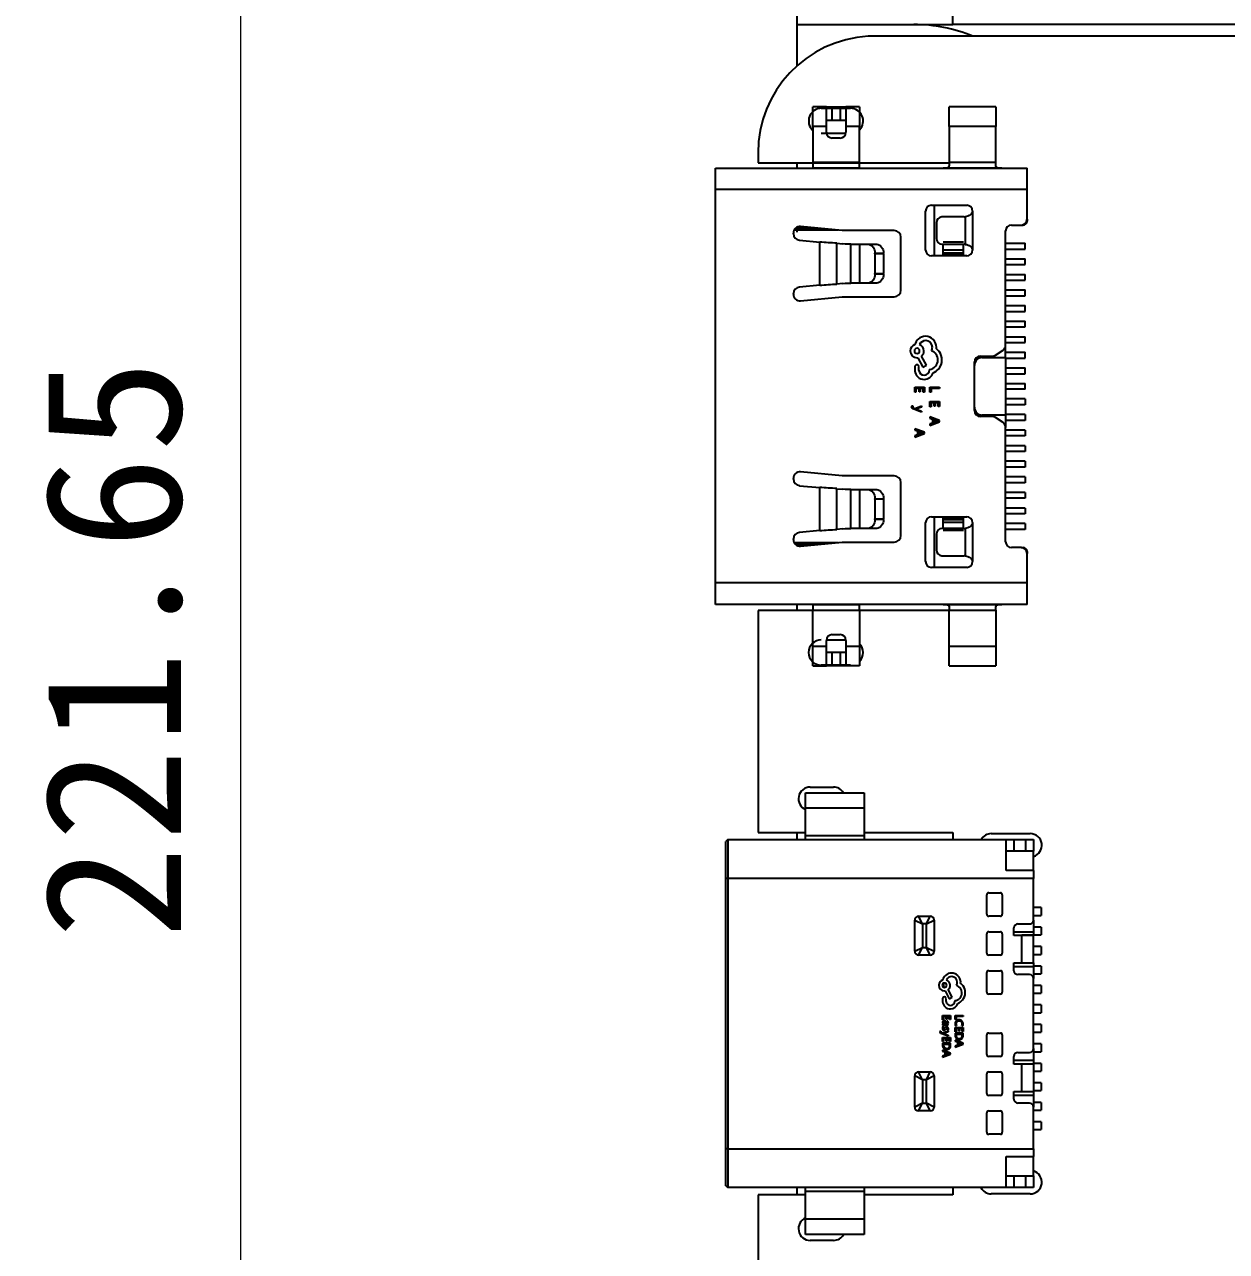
# Model space of a CAD drawing. Header units: millimetres. Extents: x -17 to 297, y -6 to 233.
# Drawn here: x -16.93 to 13.93, y 89.47 to 120.98 of the extents above; entities that cross this region are included whole.
import ezdxf

# ---------------------------------------------------------------- set-up
doc = ezdxf.new("R2010")
doc.units = ezdxf.units.MM
doc.header["$MEASUREMENT"] = 0
doc.layers.add('图层0000', color=7, linetype='Continuous', lineweight=25)
doc.dimstyles.new('线性样式 (GB)', dxfattribs={"dimtxt": 3.5, "dimasz": 3.5, "dimexe": 3.5, "dimexo": 0.5, "dimgap": 1.5, "dimtad": 1, "dimdsep": 46, "dimcen": -2.127267, "dimclrd": 7, "dimclre": 7, "dimclrt": 256, "dimadec": 0, "dimazin": 0, "dimtfac": 0.7, "dimtmove": 0, "dimatfit": 1, "dimfxl": 1, "dimfrac": 2, "dimtolj": 1, "dimtzin": 0, "dimlwd": 18, "dimlwe": 18, "dimarcsym": 0})

# ---------------------------------------------------------------- blocks, each defined once
blk = doc.blocks.new('*D4')
at = {"layer": 'Defpoints', "color": 0}
for p in [(13.104, 215.825), (-11.387, -5.825), (11.534, -5.825)]:
    blk.add_point(p, dxfattribs=at)
at = {"layer": '图层0000', "color": 7, "linetype": 'Continuous', "lineweight": 18}
for p, q in [((12.604, 215.825), (-14.887, 215.825)), ((-11.387, 212.325), (-11.387, -2.325)), ((11.034, -5.825), (-14.887, -5.825))]:
    blk.add_line(p, q, dxfattribs=at)
at = {"layer": '图层0000', "color": 7}
for points in [[(-10.804, 212.325), (-11.97, 212.325), (-11.387, 215.825)], [(-11.97, -2.325), (-10.804, -2.325), (-11.387, -5.825)]]:
    blk.add_solid(points, dxfattribs=at)
at = {"layer": '图层0000', "lineweight": -3, "insert": (-14.637, 105), "char_height": 3.5, "attachment_point": 5, "rotation": 90}
blk.add_mtext('\\A1;\\T1.05000001192093;\\W1;\\FSimSun;221.65', dxfattribs=at)

msp = doc.modelspace()

# ---------------------------------------------------------------- linework, layer by layer
at = {"layer": '图层0000', "color": 7, "linetype": 'Continuous', "lineweight": 25}
for p, q in [((2.902, 214.825), (2.902, 120.975)), ((6.902, 120.975), (6.902, 207.825)), ((2.902, 120.975), (2.902, 119.914)), ((2.902, 120.975), (6.902, 120.975)), ((4.902, 120.675), (4.734, 120.673)), ((88.402, 120.675), (4.902, 120.675)), ((88.202, 120.975), (6.902, 120.975)), ((3.31, 118.36), (3.31, 118.86)), ((3.66, 118.86), (3.31, 118.86)), ((3.527, 118.825), (4.277, 118.825)), ((3.66, 118.36), (3.66, 118.86)), ((3.66, 118.86), (3.81, 118.86)), ((3.66, 118.51), (3.66, 118.86)), ((3.81, 118.86), (4.01, 118.86)), ((3.81, 118.51), (3.81, 118.86)), ((4.01, 118.86), (4.16, 118.86)), ((4.01, 118.86), (4.01, 118.51)), ((4.51, 118.86), (4.16, 118.86)), ((4.16, 118.86), (4.16, 118.36)), ((4.16, 118.86), (4.16, 118.51)), ((4.51, 118.86), (4.51, 118.36)), ((6.81, 118.36), (6.81, 118.86)), ((8.01, 118.86), (6.81, 118.86)), ((8.01, 118.86), (8.01, 118.36)), ((3.81, 118.51), (3.66, 118.51)), ((4.01, 118.51), (3.81, 118.51)), ((4.16, 118.51), (4.01, 118.51)), ((3.31, 118.36), (3.31, 117.435)), ((3.66, 118.36), (3.31, 118.36)), ((4.156, 118.175), (3.527, 118.175)), ((3.66, 118.21), (3.66, 118.36)), ((4.16, 118.36), (4.16, 118.21)), ((4.51, 118.36), (4.16, 118.36)), ((4.51, 117.435), (4.51, 118.36)), ((6.81, 118.36), (6.81, 117.435)), ((8.01, 118.36), (6.81, 118.36)), ((8.01, 117.435), (8.01, 118.36)), ((4.01, 118.06), (3.81, 118.06)), ((1.902, 117.675), (1.902, 117.425)), ((0.81, 116.735), (0.81, 117.285)), ((0.81, 117.285), (8.81, 117.285)), ((1.902, 117.425), (6.81, 117.425)), ((2.902, 117.425), (2.902, 117.285)), ((4.519, 117.285), (3.301, 117.285)), ((3.31, 117.435), (3.31, 117.293)), ((4.51, 117.435), (3.31, 117.435)), ((4.51, 117.293), (4.51, 117.435)), ((8.16, 117.285), (6.66, 117.285)), ((8.01, 117.435), (6.81, 117.435)), ((8.81, 116.735), (8.81, 117.285)), ((0.81, 106.635), (0.81, 116.735)), ((8.81, 116.735), (0.81, 116.735)), ((8.81, 115.975), (8.81, 116.735)), ((6.355, 116.335), (7.26, 116.335)), ((6.433, 115.035), (6.433, 116.335)), ((6.205, 115.185), (6.205, 116.185)), ((7.192, 116.035), (6.624, 116.035)), ((7.222, 116.038), (7.222, 115.331)), ((7.41, 116.185), (7.41, 115.185)), ((8.81, 115.975), (8.81, 115.925)), ((3.961, 115.695), (2.828, 115.695)), ((2.867, 115.745), (3.439, 115.745)), ((2.902, 115.77), (2.902, 115.646)), ((4.065, 115.685), (2.996, 115.787)), ((3.01, 115.745), (3.01, 115.786)), ((5.4, 115.685), (4.065, 115.685)), ((6.483, 115.885), (6.483, 115.485)), ((8.26, 112.74), (8.26, 115.675)), ((8.41, 115.825), (8.66, 115.825)), ((8.66, 115.825), (8.71, 115.825)), ((2.81, 115.604), (2.81, 115.618)), ((2.965, 115.434), (3.488, 115.389)), ((3.488, 114.281), (3.488, 115.389)), ((3.926, 115.357), (4.069, 115.342)), ((3.926, 114.312), (3.926, 115.357)), ((4.14, 115.335), (4.069, 115.342)), ((4.285, 115.335), (4.14, 115.335)), ((4.285, 115.335), (4.514, 115.335)), ((4.285, 114.335), (4.285, 115.335)), ((4.514, 115.335), (4.735, 115.335)), ((4.514, 114.335), (4.514, 115.335)), ((4.735, 115.335), (4.955, 115.335)), ((5.57, 114.155), (5.57, 115.515)), ((6.624, 115.335), (7.192, 115.335)), ((7.176, 115.385), (6.66, 115.385)), ((6.66, 115.035), (6.66, 115.335)), ((7.176, 115.035), (7.176, 115.335)), ((8.26, 115.36), (8.76, 115.36)), ((8.76, 115.21), (8.76, 115.36)), ((4.903, 115.085), (4.903, 115.1)), ((4.903, 115.1), (5.124, 115.1)), ((5.123, 115.085), (4.903, 115.085)), ((4.903, 115.085), (4.903, 114.585)), ((5.123, 115.085), (5.123, 114.585)), ((7.26, 115.035), (6.355, 115.035)), ((7.176, 115.185), (6.66, 115.185)), ((7.176, 115.108), (6.66, 115.108)), ((7.176, 115.058), (6.66, 115.058)), ((8.26, 115.21), (8.76, 115.21)), ((8.26, 114.96), (8.76, 114.96)), ((8.26, 114.81), (8.76, 114.81)), ((8.76, 114.81), (8.76, 114.96)), ((4.903, 114.585), (5.123, 114.585)), ((4.903, 114.569), (4.903, 114.585)), ((5.124, 114.569), (4.903, 114.569)), ((8.26, 114.56), (8.76, 114.56)), ((8.26, 114.41), (8.76, 114.41)), ((8.76, 114.41), (8.76, 114.56)), ((2.81, 114.051), (2.81, 114.065)), ((3.488, 114.281), (2.965, 114.235)), ((4.069, 114.327), (3.926, 114.312)), ((4.069, 114.327), (4.14, 114.335)), ((4.14, 114.335), (4.285, 114.335)), ((4.514, 114.335), (4.285, 114.335)), ((4.735, 114.335), (4.514, 114.335)), ((4.955, 114.335), (4.735, 114.335)), ((8.26, 114.16), (8.76, 114.16)), ((8.76, 114.01), (8.76, 114.16)), ((2.996, 113.882), (4.065, 113.985)), ((4.065, 113.985), (5.4, 113.985)), ((8.26, 114.01), (8.76, 114.01)), ((8.26, 113.76), (8.76, 113.76)), ((8.76, 113.61), (8.76, 113.76)), ((8.26, 113.61), (8.76, 113.61)), ((8.26, 113.36), (8.76, 113.36)), ((8.26, 113.21), (8.76, 113.21)), ((8.76, 113.21), (8.76, 113.36)), ((8.26, 112.96), (8.76, 112.96)), ((8.26, 112.81), (8.76, 112.81)), ((8.76, 112.81), (8.76, 112.96)), ((7.998, 112.485), (8.193, 112.615)), ((8.26, 112.421), (8.26, 112.74)), ((8.26, 112.56), (8.76, 112.56)), ((8.76, 112.41), (8.76, 112.56)), ((5.928, 112.187), (5.928, 112.085)), ((5.987, 112.42), (6.004, 112.42)), ((6.004, 112.42), (6.133, 112.177)), ((6.034, 112.095), (6.034, 112.173)), ((6.225, 112.23), (6.103, 112.463)), ((6.133, 112.177), (6.225, 112.23)), ((7.46, 112.221), (7.46, 112.31)), ((7.46, 111.148), (7.46, 112.221)), ((7.61, 112.46), (7.915, 112.46)), ((7.66, 112.421), (8.26, 112.421)), ((8.26, 112.421), (8.26, 110.948)), ((8.26, 112.41), (8.76, 112.41)), ((8.26, 112.16), (8.76, 112.16)), ((8.76, 112.01), (8.76, 112.16)), ((6.305, 112.119), (6.305, 112.105)), ((8.26, 112.01), (8.76, 112.01)), ((5.929, 111.663), (6.173, 111.663)), ((5.929, 111.531), (5.929, 111.663)), ((5.957, 111.531), (5.929, 111.531)), ((5.957, 111.631), (5.957, 111.531)), ((6.039, 111.631), (5.957, 111.631)), ((6.039, 111.544), (6.039, 111.631)), ((6.067, 111.544), (6.039, 111.544)), ((6.067, 111.631), (6.067, 111.544)), ((6.145, 111.631), (6.067, 111.631)), ((6.145, 111.537), (6.145, 111.631)), ((6.173, 111.537), (6.145, 111.537)), ((6.173, 111.663), (6.173, 111.537)), ((6.316, 111.663), (6.56, 111.663)), ((6.316, 111.534), (6.316, 111.663)), ((6.344, 111.534), (6.316, 111.534)), ((6.344, 111.631), (6.344, 111.534)), ((6.56, 111.631), (6.344, 111.631)), ((6.56, 111.663), (6.56, 111.631)), ((8.26, 111.76), (8.76, 111.76)), ((8.76, 111.61), (8.26, 111.61)), ((8.76, 111.61), (8.76, 111.76)), ((6.316, 111.292), (6.56, 111.292)), ((6.316, 111.161), (6.316, 111.292)), ((6.344, 111.261), (6.344, 111.161)), ((6.426, 111.261), (6.344, 111.261)), ((6.426, 111.174), (6.426, 111.261)), ((6.454, 111.261), (6.454, 111.174)), ((6.532, 111.261), (6.454, 111.261)), ((6.532, 111.167), (6.532, 111.261)), ((6.56, 111.292), (6.56, 111.167)), ((8.76, 111.36), (8.26, 111.36)), ((8.76, 111.36), (8.76, 111.21)), ((5.849, 111.181), (5.876, 111.181)), ((5.898, 111.132), (5.929, 111.119)), ((6.103, 111.02), (5.903, 111.099)), ((5.929, 111.119), (6.103, 111.187)), ((5.972, 111.107), (5.958, 111.104)), ((6.103, 111.153), (5.972, 111.107)), ((5.972, 111.099), (6.103, 111.051)), ((6.103, 111.187), (6.103, 111.153)), ((6.103, 111.051), (6.103, 111.02)), ((6.344, 111.161), (6.316, 111.161)), ((6.56, 110.81), (6.316, 110.903)), ((6.316, 110.903), (6.316, 110.868)), ((6.454, 111.174), (6.426, 111.174)), ((6.56, 111.167), (6.532, 111.167)), ((7.46, 111.06), (7.46, 111.148)), ((7.915, 110.91), (7.61, 110.91)), ((8.26, 110.948), (7.66, 110.948)), ((8.76, 111.21), (8.26, 111.21)), ((8.76, 110.96), (8.26, 110.96)), ((8.26, 110.948), (8.26, 110.629)), ((8.76, 110.96), (8.76, 110.81)), ((6.173, 110.504), (5.929, 110.597)), ((5.929, 110.597), (5.929, 110.562)), ((6.316, 110.868), (6.383, 110.845)), ((6.316, 110.683), (6.56, 110.776)), ((6.383, 110.743), (6.316, 110.718)), ((6.316, 110.718), (6.316, 110.683)), ((6.383, 110.845), (6.383, 110.743)), ((6.41, 110.753), (6.41, 110.835)), ((6.41, 110.835), (6.512, 110.798)), ((6.512, 110.79), (6.41, 110.753)), ((6.56, 110.776), (6.56, 110.81)), ((8.193, 110.754), (7.998, 110.884)), ((8.76, 110.81), (8.26, 110.81)), ((8.26, 107.695), (8.26, 110.629)), ((5.929, 110.562), (5.996, 110.539)), ((5.929, 110.378), (6.173, 110.471)), ((5.996, 110.437), (5.929, 110.412)), ((5.929, 110.412), (5.929, 110.378)), ((5.996, 110.539), (5.996, 110.437)), ((6.023, 110.447), (6.023, 110.529)), ((6.023, 110.529), (6.125, 110.492)), ((6.125, 110.484), (6.023, 110.447)), ((6.173, 110.471), (6.173, 110.504)), ((8.76, 110.56), (8.26, 110.56)), ((8.76, 110.41), (8.26, 110.41)), ((8.76, 110.56), (8.76, 110.41)), ((8.76, 110.16), (8.26, 110.16)), ((8.76, 110.01), (8.26, 110.01)), ((8.76, 110.16), (8.76, 110.01)), ((8.76, 109.76), (8.26, 109.76)), ((8.76, 109.76), (8.76, 109.61)), ((4.065, 109.385), (2.996, 109.487)), ((5.4, 109.385), (4.065, 109.385)), ((8.76, 109.61), (8.26, 109.61)), ((8.76, 109.36), (8.26, 109.36)), ((8.76, 109.36), (8.76, 109.21)), ((2.81, 109.304), (2.81, 109.318)), ((2.965, 109.134), (3.488, 109.089)), ((3.488, 107.981), (3.488, 109.089)), ((3.926, 109.057), (4.069, 109.042)), ((3.926, 108.012), (3.926, 109.057)), ((4.14, 109.035), (4.069, 109.042)), ((4.285, 109.035), (4.14, 109.035)), ((4.285, 109.035), (4.514, 109.035)), ((4.285, 108.035), (4.285, 109.035)), ((4.514, 109.035), (4.735, 109.035)), ((4.514, 108.035), (4.514, 109.035)), ((4.735, 109.035), (4.955, 109.035)), ((5.57, 107.855), (5.57, 109.215)), ((8.76, 109.21), (8.26, 109.21)), ((4.903, 108.785), (4.903, 108.8)), ((4.903, 108.8), (5.124, 108.8)), ((5.123, 108.785), (4.903, 108.785)), ((4.903, 108.785), (4.903, 108.285)), ((5.123, 108.785), (5.123, 108.285)), ((8.76, 108.96), (8.26, 108.96)), ((8.76, 108.81), (8.26, 108.81)), ((8.76, 108.96), (8.76, 108.81)), ((8.76, 108.56), (8.26, 108.56)), ((8.76, 108.41), (8.26, 108.41)), ((8.76, 108.56), (8.76, 108.41)), ((4.903, 108.285), (5.123, 108.285)), ((4.903, 108.269), (4.903, 108.285)), ((5.124, 108.269), (4.903, 108.269)), ((6.205, 107.185), (6.205, 108.185)), ((6.355, 108.335), (7.26, 108.335)), ((6.433, 107.035), (6.433, 108.335)), ((6.66, 108.035), (6.66, 108.335)), ((7.176, 108.308), (6.66, 108.308)), ((7.176, 108.258), (6.66, 108.258)), ((7.176, 108.185), (6.66, 108.185)), ((7.176, 108.035), (7.176, 108.335)), ((7.41, 108.185), (7.41, 107.185)), ((8.76, 108.16), (8.26, 108.16)), ((8.76, 108.16), (8.76, 108.01)), ((2.81, 107.751), (2.81, 107.765)), ((3.488, 107.981), (2.965, 107.935)), ((4.069, 108.027), (3.926, 108.012)), ((4.069, 108.027), (4.14, 108.035)), ((4.14, 108.035), (4.285, 108.035)), ((4.514, 108.035), (4.285, 108.035)), ((4.735, 108.035), (4.514, 108.035)), ((4.955, 108.035), (4.735, 108.035)), ((6.483, 107.885), (6.483, 107.485)), ((7.192, 108.035), (6.624, 108.035)), ((7.176, 107.985), (6.66, 107.985)), ((7.222, 108.038), (7.222, 107.331)), ((8.76, 108.01), (8.26, 108.01)), ((2.827, 107.675), (3.961, 107.675)), ((3.439, 107.625), (2.867, 107.625)), ((2.902, 107.625), (2.902, 107.6)), ((2.996, 107.582), (4.065, 107.685)), ((3.01, 107.583), (3.01, 107.625)), ((4.065, 107.685), (5.4, 107.685)), ((8.66, 107.545), (8.41, 107.545)), ((8.66, 107.545), (8.71, 107.545)), ((8.81, 107.445), (8.81, 107.395)), ((6.624, 107.335), (7.192, 107.335)), ((8.81, 106.635), (8.81, 107.395)), ((7.26, 107.035), (6.355, 107.035)), ((0.81, 106.085), (0.81, 106.635)), ((8.81, 106.635), (0.81, 106.635)), ((8.81, 106.085), (8.81, 106.635)), ((8.81, 106.085), (0.81, 106.085)), ((3.31, 105.925), (1.902, 105.925)), ((1.902, 105.925), (1.902, 100.225)), ((2.902, 106.085), (2.902, 105.925)), ((3.301, 106.085), (4.519, 106.085)), ((3.31, 106.076), (3.31, 105.935)), ((3.31, 105.01), (3.31, 105.935)), ((3.31, 105.935), (4.51, 105.935)), ((4.51, 105.935), (4.51, 106.076)), ((4.51, 105.935), (4.51, 105.01)), ((6.81, 105.925), (4.51, 105.925)), ((6.66, 106.085), (8.16, 106.085)), ((6.81, 105.01), (6.81, 105.935)), ((6.81, 105.935), (8.01, 105.935)), ((8.01, 105.935), (8.01, 105.01)), ((3.81, 105.31), (4.01, 105.31)), ((3.31, 104.51), (3.31, 105.01)), ((3.31, 105.01), (3.66, 105.01)), ((3.66, 105.01), (3.66, 105.16)), ((3.66, 104.51), (3.66, 105.01)), ((3.661, 105.175), (4.159, 105.175)), ((4.16, 105.16), (4.16, 105.01)), ((4.16, 105.01), (4.16, 104.51)), ((4.16, 105.01), (4.51, 105.01)), ((4.51, 105.01), (4.51, 104.51)), ((6.81, 104.51), (6.81, 105.01)), ((6.81, 105.01), (8.01, 105.01)), ((8.01, 105.01), (8.01, 104.51)), ((3.66, 104.86), (3.81, 104.86)), ((3.66, 104.51), (3.66, 104.86)), ((3.81, 104.86), (4.01, 104.86)), ((3.81, 104.51), (3.81, 104.86)), ((4.01, 104.86), (4.16, 104.86)), ((4.01, 104.86), (4.01, 104.51)), ((4.16, 104.86), (4.16, 104.51)), ((3.31, 104.51), (3.66, 104.51)), ((4.277, 104.525), (3.527, 104.525)), ((3.81, 104.51), (3.66, 104.51)), ((4.01, 104.51), (3.81, 104.51)), ((4.16, 104.51), (4.01, 104.51)), ((4.51, 104.51), (4.16, 104.51)), ((6.81, 104.51), (8.01, 104.51)), ((3.125, 100.849), (3.125, 101.249)), ((3.125, 101.249), (4.625, 101.249)), ((3.24, 101.394), (3.84, 101.394)), ((4.625, 101.249), (4.625, 100.849)), ((3.125, 100.149), (3.125, 100.849)), ((4.625, 100.849), (3.125, 100.849)), ((4.625, 100.849), (4.625, 100.149)), ((1.902, 100.225), (3.125, 100.225)), ((2.902, 100.225), (2.902, 100.049)), ((4.625, 100.225), (6.902, 100.225)), ((6.902, 100.225), (6.902, 100.049)), ((7.89, 100.199), (8.89, 100.199)), ((1.125, 100.049), (1.075, 99.999)), ((1.125, 100.049), (1.075, 99.999)), ((1.075, 99.049), (1.075, 99.999)), ((1.125, 100.049), (8.275, 100.049)), ((1.125, 100.049), (1.125, 99.049)), ((3.125, 100.049), (3.125, 100.149)), ((3.125, 100.149), (4.625, 100.149)), ((4.625, 100.149), (4.625, 100.049)), ((8.275, 100.049), (8.475, 100.049)), ((8.275, 99.249), (8.275, 100.049)), ((8.275, 99.749), (8.275, 100.049)), ((8.475, 100.049), (8.775, 100.049)), ((8.475, 100.049), (8.475, 99.749)), ((8.775, 100.049), (8.975, 100.049)), ((8.775, 99.749), (8.775, 100.049)), ((8.975, 100.049), (8.975, 99.749)), ((8.975, 99.749), (8.275, 99.749)), ((8.475, 99.749), (8.275, 99.749)), ((8.775, 99.749), (8.475, 99.749)), ((8.975, 99.749), (8.775, 99.749)), ((8.975, 99.249), (8.975, 99.749)), ((8.975, 99.249), (8.275, 99.249)), ((8.975, 99.249), (8.975, 99.049)), ((1.075, 92.109), (1.075, 99.049)), ((1.125, 99.049), (1.075, 99.049)), ((1.125, 99.049), (1.125, 92.109)), ((8.975, 99.049), (1.125, 99.049)), ((8.975, 97.979), (8.975, 99.049)), ((7.775, 98.129), (7.775, 98.629)), ((7.825, 98.679), (8.125, 98.679)), ((8.175, 98.629), (8.175, 98.129)), ((9.175, 98.299), (8.975, 98.299)), ((9.175, 98.299), (9.175, 98.099)), ((6.025, 98.079), (6.325, 98.079)), ((6.125, 97.879), (6.025, 98.079)), ((6.225, 97.879), (6.325, 98.079)), ((8.125, 98.079), (7.825, 98.079)), ((8.975, 98.099), (9.175, 98.099)), ((5.925, 97.179), (5.925, 97.979)), ((5.925, 97.979), (6.125, 97.879)), ((6.125, 97.879), (6.125, 97.279)), ((6.225, 97.879), (6.125, 97.879)), ((6.225, 97.879), (6.425, 97.979)), ((6.225, 97.279), (6.225, 97.879)), ((6.425, 97.979), (6.425, 97.179)), ((7.825, 97.679), (8.125, 97.679)), ((8.475, 97.579), (8.475, 97.779)), ((8.475, 97.679), (8.975, 97.679)), ((8.575, 97.879), (8.875, 97.879)), ((8.975, 97.979), (8.975, 97.679)), ((9.175, 97.799), (8.975, 97.799)), ((8.975, 97.679), (8.975, 97.579)), ((9.175, 97.799), (9.175, 97.599)), ((7.775, 97.129), (7.775, 97.629)), ((8.175, 97.629), (8.175, 97.129)), ((8.675, 97.579), (8.475, 97.579)), ((8.675, 97.599), (9.175, 97.599)), ((8.975, 97.579), (8.675, 97.579)), ((8.675, 96.879), (8.675, 97.579)), ((8.975, 96.879), (8.975, 97.579)), ((5.925, 97.179), (6.125, 97.279)), ((6.025, 97.079), (6.125, 97.279)), ((6.325, 97.079), (6.025, 97.079)), ((6.125, 97.279), (6.225, 97.279)), ((6.325, 97.079), (6.225, 97.279)), ((6.225, 97.279), (6.425, 97.179)), ((8.125, 97.079), (7.825, 97.079)), ((9.175, 97.299), (8.975, 97.299)), ((8.975, 97.099), (9.175, 97.099)), ((9.175, 97.299), (9.175, 97.099)), ((8.475, 96.679), (8.475, 96.879)), ((8.475, 96.879), (8.675, 96.879)), ((8.975, 96.779), (8.475, 96.779)), ((8.675, 96.879), (8.975, 96.879)), ((8.975, 96.879), (8.975, 96.779)), ((9.175, 96.799), (8.975, 96.799)), ((8.975, 96.779), (8.975, 96.479)), ((9.175, 96.799), (9.175, 96.599)), ((7.775, 96.129), (7.775, 96.629)), ((7.825, 96.679), (8.125, 96.679)), ((8.175, 96.629), (8.175, 96.129)), ((8.875, 96.579), (8.575, 96.579)), ((8.975, 96.599), (9.175, 96.599)), ((8.975, 94.679), (8.975, 96.479)), ((6.675, 96.253), (6.675, 96.362)), ((6.691, 96.161), (6.706, 96.161)), ((6.706, 96.161), (6.813, 95.959)), ((6.889, 96.004), (6.788, 96.198)), ((9.175, 96.299), (8.975, 96.299)), ((8.975, 96.099), (9.175, 96.099)), ((9.175, 96.299), (9.175, 96.099)), ((6.642, 95.968), (6.642, 95.882)), ((6.73, 95.891), (6.73, 95.956)), ((6.813, 95.959), (6.889, 96.004)), ((6.956, 95.911), (6.956, 95.9)), ((8.125, 96.079), (7.825, 96.079)), ((9.175, 95.799), (8.975, 95.799)), ((9.175, 95.799), (9.175, 95.599)), ((6.643, 95.531), (6.846, 95.531)), ((6.643, 95.421), (6.643, 95.531)), ((6.666, 95.504), (6.666, 95.421)), ((6.734, 95.504), (6.666, 95.504)), ((6.734, 95.432), (6.734, 95.504)), ((6.758, 95.504), (6.758, 95.432)), ((6.823, 95.504), (6.758, 95.504)), ((6.823, 95.426), (6.823, 95.504)), ((6.846, 95.531), (6.846, 95.426)), ((6.965, 95.531), (7.169, 95.531)), ((6.965, 95.423), (6.965, 95.531)), ((6.989, 95.504), (6.989, 95.423)), ((7.169, 95.504), (6.989, 95.504)), ((7.169, 95.531), (7.169, 95.504)), ((8.975, 95.599), (9.175, 95.599)), ((6.666, 95.421), (6.643, 95.421)), ((6.665, 95.306), (6.643, 95.306)), ((6.643, 95.306), (6.643, 95.28)), ((6.643, 95.28), (6.736, 95.28)), ((6.648, 95.246), (6.674, 95.246)), ((6.716, 95.306), (6.702, 95.306)), ((6.711, 95.34), (6.716, 95.306)), ((6.735, 95.306), (6.729, 95.349)), ((6.758, 95.432), (6.734, 95.432)), ((6.778, 95.383), (6.753, 95.383)), ((6.785, 95.155), (6.76, 95.155)), ((6.846, 95.426), (6.823, 95.426)), ((6.989, 95.423), (6.965, 95.423)), ((6.965, 95.222), (7.169, 95.222)), ((6.965, 95.113), (6.965, 95.222)), ((6.999, 95.263), (6.974, 95.263)), ((6.989, 95.196), (6.989, 95.113)), ((7.057, 95.196), (6.989, 95.196)), ((7.057, 95.123), (7.057, 95.196)), ((7.08, 95.196), (7.08, 95.123)), ((7.145, 95.196), (7.08, 95.196)), ((7.164, 95.263), (7.136, 95.263)), ((7.145, 95.117), (7.145, 95.196)), ((7.169, 95.222), (7.169, 95.117)), ((9.175, 95.299), (8.975, 95.299)), ((9.175, 95.299), (9.175, 95.099)), ((6.576, 95.129), (6.599, 95.129)), ((6.617, 95.089), (6.643, 95.077)), ((6.788, 94.995), (6.621, 95.061)), ((6.643, 95.077), (6.788, 95.134)), ((6.643, 94.967), (6.846, 94.967)), ((6.643, 94.858), (6.643, 94.967)), ((6.666, 94.858), (6.643, 94.858)), ((6.666, 94.941), (6.666, 94.858)), ((6.734, 94.941), (6.666, 94.941)), ((6.679, 95.068), (6.667, 95.065)), ((6.788, 95.106), (6.679, 95.068)), ((6.679, 95.061), (6.788, 95.021)), ((6.734, 94.868), (6.734, 94.941)), ((6.758, 94.868), (6.734, 94.868)), ((6.758, 94.941), (6.758, 94.868)), ((6.823, 94.941), (6.758, 94.941)), ((6.788, 95.134), (6.788, 95.106)), ((6.788, 95.021), (6.788, 94.995)), ((6.823, 94.863), (6.823, 94.941)), ((6.846, 94.863), (6.823, 94.863)), ((6.846, 94.967), (6.846, 94.863)), ((6.989, 95.113), (6.965, 95.113)), ((6.965, 95.074), (6.965, 95.018)), ((7.169, 95.074), (6.965, 95.074)), ((7.169, 94.82), (6.965, 94.897)), ((6.965, 94.897), (6.965, 94.868)), ((6.965, 94.868), (7.021, 94.849)), ((6.989, 95.048), (7.145, 95.048)), ((6.989, 95.019), (6.989, 95.048)), ((7.021, 94.849), (7.021, 94.764)), ((7.044, 94.772), (7.044, 94.841)), ((7.044, 94.841), (7.128, 94.81)), ((7.08, 95.123), (7.057, 95.123)), ((7.169, 95.117), (7.145, 95.117)), ((7.145, 95.048), (7.145, 95.017)), ((7.169, 95.016), (7.169, 95.074)), ((7.775, 94.529), (7.775, 95.029)), ((7.825, 95.079), (8.125, 95.079)), ((8.175, 95.029), (8.175, 94.529)), ((8.975, 95.099), (9.175, 95.099)), ((6.643, 94.82), (6.643, 94.764)), ((6.846, 94.82), (6.643, 94.82)), ((6.846, 94.565), (6.643, 94.643)), ((6.643, 94.643), (6.643, 94.614)), ((6.643, 94.614), (6.698, 94.594)), ((6.643, 94.46), (6.846, 94.537)), ((6.666, 94.793), (6.823, 94.793)), ((6.666, 94.764), (6.666, 94.793)), ((6.698, 94.594), (6.698, 94.51)), ((6.721, 94.518), (6.721, 94.586)), ((6.721, 94.586), (6.806, 94.555)), ((6.806, 94.548), (6.721, 94.518)), ((6.823, 94.793), (6.823, 94.763)), ((6.846, 94.762), (6.846, 94.82)), ((6.846, 94.537), (6.846, 94.565)), ((6.965, 94.714), (7.169, 94.792)), ((7.021, 94.764), (6.965, 94.743)), ((6.965, 94.743), (6.965, 94.714)), ((7.128, 94.803), (7.044, 94.772)), ((7.169, 94.792), (7.169, 94.82)), ((8.575, 94.579), (8.875, 94.579)), ((9.175, 94.799), (8.975, 94.799)), ((8.975, 94.679), (8.975, 94.379)), ((8.975, 94.599), (9.175, 94.599)), ((9.175, 94.799), (9.175, 94.599)), ((6.698, 94.51), (6.643, 94.489)), ((6.643, 94.489), (6.643, 94.46)), ((8.125, 94.479), (7.825, 94.479)), ((8.475, 94.279), (8.475, 94.479)), ((8.475, 94.379), (8.975, 94.379)), ((8.675, 94.279), (8.475, 94.279)), ((8.975, 94.279), (8.675, 94.279)), ((8.675, 93.579), (8.675, 94.279)), ((8.975, 94.379), (8.975, 94.279)), ((9.175, 94.299), (8.975, 94.299)), ((8.975, 94.279), (8.975, 93.579)), ((9.175, 94.299), (9.175, 94.099)), ((5.925, 93.179), (5.925, 93.979)), ((6.125, 93.879), (5.925, 93.979)), ((6.025, 94.079), (6.325, 94.079)), ((6.125, 93.879), (6.025, 94.079)), ((6.225, 93.879), (6.325, 94.079)), ((6.425, 93.979), (6.225, 93.879)), ((6.425, 93.979), (6.425, 93.179)), ((7.775, 93.529), (7.775, 94.029)), ((7.825, 94.079), (8.125, 94.079)), ((8.175, 94.029), (8.175, 93.529)), ((8.975, 94.099), (9.175, 94.099)), ((6.125, 93.879), (6.125, 93.279)), ((6.225, 93.879), (6.125, 93.879)), ((6.225, 93.279), (6.225, 93.879)), ((8.475, 93.379), (8.475, 93.579)), ((8.475, 93.579), (8.675, 93.579)), ((8.675, 93.579), (8.975, 93.579)), ((9.175, 93.799), (8.975, 93.799)), ((8.975, 93.599), (9.175, 93.599)), ((8.975, 93.579), (8.975, 93.479)), ((9.175, 93.799), (9.175, 93.599)), ((6.125, 93.279), (5.925, 93.179)), ((6.025, 93.079), (6.125, 93.279)), ((6.125, 93.279), (6.225, 93.279)), ((6.325, 93.079), (6.225, 93.279)), ((6.425, 93.179), (6.225, 93.279)), ((8.125, 93.479), (7.825, 93.479)), ((8.975, 93.479), (8.475, 93.479)), ((8.875, 93.279), (8.575, 93.279)), ((8.975, 93.479), (8.975, 93.179)), ((9.175, 93.299), (8.975, 93.299)), ((9.175, 93.299), (9.175, 93.099)), ((6.325, 93.079), (6.025, 93.079)), ((7.775, 92.529), (7.775, 93.029)), ((7.825, 93.079), (8.125, 93.079)), ((8.175, 93.029), (8.175, 92.529)), ((8.975, 92.109), (8.975, 93.179)), ((8.975, 93.099), (9.175, 93.099)), ((9.175, 92.799), (8.975, 92.799)), ((9.175, 92.799), (9.175, 92.599)), ((8.125, 92.479), (7.825, 92.479)), ((8.975, 92.599), (9.175, 92.599)), ((1.075, 91.159), (1.075, 92.109)), ((1.125, 92.109), (1.075, 92.109)), ((1.125, 92.109), (1.125, 91.109)), ((1.125, 92.109), (8.975, 92.109)), ((8.975, 92.109), (8.975, 91.909)), ((8.275, 91.109), (8.275, 91.909)), ((8.275, 91.909), (8.975, 91.909)), ((8.975, 91.409), (8.975, 91.909)), ((8.275, 91.409), (8.975, 91.409)), ((8.275, 91.409), (8.475, 91.409)), ((8.275, 91.109), (8.275, 91.409)), ((8.475, 91.409), (8.775, 91.409)), ((8.475, 91.409), (8.475, 91.109)), ((8.775, 91.409), (8.975, 91.409)), ((8.775, 91.109), (8.775, 91.409)), ((8.975, 91.409), (8.975, 91.109)), ((1.075, 91.159), (1.125, 91.109)), ((1.075, 91.159), (1.125, 91.109)), ((8.275, 91.109), (1.125, 91.109)), ((2.902, 91.109), (2.902, 90.925)), ((3.125, 91.009), (3.125, 91.109)), ((4.625, 91.109), (4.625, 91.009)), ((6.902, 91.109), (6.902, 90.925)), ((8.475, 91.109), (8.275, 91.109)), ((8.775, 91.109), (8.475, 91.109)), ((8.975, 91.109), (8.775, 91.109)), ((3.125, 90.925), (1.902, 90.925)), ((1.902, 90.925), (1.902, 88.675)), ((3.125, 90.309), (3.125, 91.009)), ((4.625, 91.009), (3.125, 91.009)), ((4.625, 91.009), (4.625, 90.309)), ((6.902, 90.925), (4.625, 90.925)), ((8.89, 90.949), (7.89, 90.949)), ((3.125, 89.909), (3.125, 90.309)), ((3.125, 90.309), (4.625, 90.309)), ((4.625, 90.309), (4.625, 89.909)), ((4.625, 89.909), (3.125, 89.909)), ((3.84, 89.754), (3.24, 89.754))]:
    msp.add_line(p, q, dxfattribs=at)
for centre, radius, start, end in [((4.9, 117.679), 2.998, 93.1815, 180.0805), ((5.902, 116.975), 4, 67.6684, 90), ((3.527, 118.5), 0.325, 90, 228.0466), ((4.277, 118.5), 0.325, 315.7326, 90), ((3.81, 118.21), 0.15, 180, 270), ((4.01, 118.21), 0.15, 270, 0), ((3.302, 117.292), 0.00764, 262.4374, 7.5626), ((4.518, 117.292), 0.00764, 172.4374, 277.5626), ((6.355, 116.185), 0.15, 90, 180), ((7.26, 116.185), 0.15, 0, 90), ((6.629, 115.889), 0.146, 91.9326, 181.629), ((7.192, 116.167), 0.132, 269.9921, 282.8262), ((8.66, 115.975), 0.15, 270, 0), ((2.98, 115.618), 0.17, 84.5246, 180), ((5.4, 115.515), 0.17, 0, 90), ((8.41, 115.675), 0.15, 90, 180), ((8.71, 115.925), 0.1, 270, 0), ((2.98, 115.604), 0.17, 180, 265), ((0.856, 75.827), 39.649, 85.5599, 86.1941), ((6.629, 115.48), 0.146, 178.371, 268.0674), ((7.192, 115.202), 0.132, 77.1738, 90.0079), ((4.821, 115.1), 0.302, 357.0373, 0.0004), ((6.355, 115.185), 0.15, 180, 270), ((7.26, 115.185), 0.15, 270, 0), ((4.821, 114.569), 0.302, 359.9996, 2.9627), ((2.98, 114.065), 0.17, 95, 180), ((2.98, 114.051), 0.17, 180, 275.4754), ((0.842, 154.031), 39.838, 273.8074, 274.4386), ((5.4, 114.155), 0.17, 270, 0), ((6.204, 112.689), 0.281, 132.2922, 165.7803), ((6.204, 112.686), 0.283, 90.1196, 132.0258), ((6.209, 112.684), 0.176, 90.3887, 155.834), ((6.204, 112.69), 0.28, 45.1012, 90.088), ((6.207, 112.686), 0.174, 0.1186, 89.8814), ((6.204, 112.688), 0.281, 0.0521, 45.2584), ((5.986, 112.594), 0.173, 108.4203, 180.3903), ((5.987, 112.593), 0.174, 180.1186, 269.8814), ((5.985, 112.595), 0.0677, 0.0033, 179.9967), ((5.985, 112.595), 0.0677, 180.0105, 359.9895), ((5.987, 112.592), 0.175, 0.3801, 69.7674), ((5.992, 112.592), 0.171, 310.8719, 0.3553), ((6.198, 112.689), 0.182, 329.014, 359.3809), ((6.277, 112.363), 0.244, 359.7659, 71.4711), ((6.18, 112.695), 0.305, 351.2633, 358.7972), ((6.272, 112.363), 0.354, 36.2235, 53.7765), ((6.27, 112.363), 0.356, 0.0861, 35.9222), ((7.915, 112.61), 0.15, 270, 303.6901), ((8.11, 112.74), 0.15, 303.6901, 0), ((5.982, 112.183), 0.0545, 90.585, 175.5967), ((5.982, 112.183), 0.054, 0.2196, 89.7804), ((6.276, 112.363), 0.245, 276.676, 359.8034), ((6.265, 112.367), 0.361, 318.5741, 359.5769), ((7.61, 112.31), 0.15, 90, 180), ((7.66, 112.221), 0.2, 90, 180), ((6.169, 112.106), 0.242, 184.9997, 227.6256), ((6.171, 112.105), 0.243, 227.3645, 270.0763), ((6.168, 112.105), 0.135, 184.1956, 270.3856), ((6.169, 112.106), 0.135, 270.0384, 359.9616), ((6.164, 112.108), 0.245, 271.566, 342.5925), ((6.274, 112.364), 0.352, 290.7165, 317.9921), ((5.916, 111.162), 0.0696, 164.5841, 180.9874), ((5.92, 111.163), 0.0468, 157.7233, 179.4984), ((5.907, 111.165), 0.034, 182.2846, 253.9694), ((5.927, 110.958), 0.148, 72.3058, 77.9576), ((7.66, 111.148), 0.2, 180, 270), ((7.61, 111.06), 0.15, 180, 270), ((7.915, 110.76), 0.15, 56.3099, 90), ((6.542, 110.888), 0.0945, 251.525, 262.1806), ((6.546, 110.678), 0.117, 98.2505, 106.8514), ((8.11, 110.629), 0.15, 0, 56.3099), ((6.155, 110.582), 0.0945, 251.525, 262.1806), ((6.158, 110.372), 0.117, 98.2505, 106.8514), ((2.98, 109.318), 0.17, 84.5246, 180), ((5.4, 109.215), 0.17, 0, 90), ((2.98, 109.304), 0.17, 180, 265), ((0.842, 69.332), 39.845, 85.5615, 86.1926), ((4.822, 108.8), 0.301, 357.032, 0.0037), ((4.822, 108.269), 0.301, 359.9963, 2.968), ((6.355, 108.185), 0.15, 90, 180), ((7.26, 108.185), 0.15, 0, 90), ((2.98, 107.765), 0.17, 95, 180), ((2.98, 107.751), 0.17, 180, 275.4754), ((0.842, 147.733), 39.84, 273.8074, 274.4386), ((5.4, 107.855), 0.17, 270, 0), ((6.629, 107.889), 0.146, 91.9326, 181.629), ((7.192, 108.167), 0.132, 269.9921, 282.8262), ((6.629, 107.48), 0.146, 178.371, 268.0674), ((8.41, 107.695), 0.15, 180, 270), ((8.66, 107.395), 0.15, 0, 90), ((8.71, 107.445), 0.1, 0, 90), ((6.355, 107.185), 0.15, 180, 270), ((7.192, 107.202), 0.132, 77.1738, 90.0079), ((7.26, 107.185), 0.15, 270, 0), ((3.302, 106.077), 0.00764, 352.4374, 97.5626), ((4.518, 106.077), 0.00764, 82.4374, 187.5626), ((3.81, 105.16), 0.15, 90, 180), ((4.01, 105.16), 0.15, 0, 90), ((3.527, 104.85), 0.325, 90, 270), ((4.277, 104.85), 0.325, 315.7326, 44.2674), ((3.24, 101.094), 0.3, 90, 247.4876), ((3.84, 101.094), 0.3, 31.0788, 90), ((7.89, 99.899), 0.3, 90, 150.0298), ((8.89, 99.899), 0.3, 286.4862, 90), ((7.825, 98.629), 0.05, 90, 180), ((8.125, 98.629), 0.05, 0, 90), ((6.025, 97.979), 0.1, 90, 180), ((6.325, 97.979), 0.1, 0, 90), ((7.825, 98.129), 0.05, 180, 270), ((8.125, 98.129), 0.05, 270, 0), ((7.825, 97.629), 0.05, 90, 180), ((8.125, 97.629), 0.05, 0, 90), ((8.575, 97.779), 0.1, 90, 180), ((8.875, 97.979), 0.1, 270, 0), ((6.025, 97.179), 0.1, 180, 270), ((6.325, 97.179), 0.1, 270, 0), ((7.825, 97.129), 0.05, 180, 270), ((8.125, 97.129), 0.05, 270, 0), ((6.69, 96.307), 0.144, 108.4203, 180.3903), ((6.872, 96.386), 0.234, 132.2922, 165.7803), ((6.872, 96.384), 0.236, 90.1196, 132.0258), ((6.876, 96.382), 0.147, 90.3887, 155.834), ((6.691, 96.305), 0.146, 0.3801, 69.7674), ((6.872, 96.387), 0.233, 45.1012, 90.088), ((6.875, 96.384), 0.145, 0.1186, 89.8814), ((6.872, 96.385), 0.234, 0.0521, 45.2584), ((7.825, 96.629), 0.05, 90, 180), ((8.125, 96.629), 0.05, 0, 90), ((8.575, 96.679), 0.1, 180, 270), ((8.875, 96.479), 0.1, 0, 90), ((6.691, 96.306), 0.145, 180.1186, 269.8814), ((6.69, 96.307), 0.0564, 0.0033, 179.9967), ((6.69, 96.307), 0.0564, 180.0105, 359.9895), ((6.695, 96.305), 0.142, 310.8719, 0.3553), ((6.932, 96.114), 0.205, 276.676, 359.8034), ((6.867, 96.386), 0.152, 329.014, 359.3809), ((6.933, 96.115), 0.203, 359.7659, 71.4711), ((6.852, 96.391), 0.254, 351.2633, 358.7972), ((6.929, 96.114), 0.295, 36.2235, 53.7765), ((6.923, 96.117), 0.301, 318.5741, 359.5769), ((6.927, 96.115), 0.297, 0.0861, 35.9222), ((7.825, 96.129), 0.05, 180, 270), ((8.125, 96.129), 0.05, 270, 0), ((6.687, 95.964), 0.0454, 90.585, 175.5967), ((6.843, 95.9), 0.202, 184.9997, 227.6256), ((6.687, 95.965), 0.045, 0.2196, 89.7804), ((6.842, 95.899), 0.112, 184.1956, 270.3856), ((6.843, 95.9), 0.113, 270.0384, 359.9616), ((6.839, 95.902), 0.204, 271.566, 342.5925), ((6.93, 96.115), 0.293, 290.7165, 317.9921), ((6.844, 95.9), 0.202, 227.3645, 270.0763), ((6.687, 95.353), 0.0482, 139.5806, 182.8061), ((6.688, 95.35), 0.0489, 178.4443, 241.9353), ((6.726, 95.208), 0.0872, 154.4241, 181.1594), ((6.711, 95.203), 0.072, 177.511, 212.9992), ((6.68, 95.357), 0.04, 87.3854, 136.616), ((6.681, 95.184), 0.0365, 213.4487, 271.4651), ((6.688, 95.346), 0.0283, 140.0928, 182.67), ((6.696, 95.343), 0.0361, 178.5513, 227.8459), ((6.731, 95.203), 0.0705, 143.2226, 179.737), ((6.683, 95.349), 0.0216, 88.2614, 138.8128), ((6.7, 95.348), 0.0419, 227.6537, 271.8966), ((6.68, 95.191), 0.0173, 269.1082, 321.5842), ((6.683, 95.183), 0.0352, 268.3495, 310.738), ((6.685, 95.346), 0.0247, 46.4731, 93.1973), ((6.608, 95.238), 0.103, 325.7399, 342.2974), ((6.666, 95.337), 0.0452, 3.0996, 36.789), ((6.644, 95.214), 0.0847, 317.2741, 343.1191), ((6.779, 95.184), 0.0763, 134.5188, 162.4147), ((6.815, 95.159), 0.0948, 144.8364, 161.649), ((6.748, 95.209), 0.037, 88.4487, 126.4659), ((6.743, 95.328), 0.0484, 261.7786, 5.454), ((6.75, 95.202), 0.0171, 87.0379, 137.7002), ((6.749, 95.209), 0.0366, 33.6637, 90.7717), ((6.751, 95.203), 0.0166, 32.2404, 90.3323), ((6.696, 95.335), 0.0742, 0.2453, 40.2624), ((6.704, 95.191), 0.0671, 327.4948, 0.7423), ((6.736, 95.193), 0.0342, 357.3674, 32.7909), ((6.699, 95.335), 0.0923, 358.825, 31.423), ((6.723, 95.191), 0.0683, 358.1673, 33.8408), ((6.702, 95.188), 0.0895, 338.1069, 0.6747), ((7.054, 95.323), 0.0919, 134.1952, 182.4668), ((7.082, 95.315), 0.12, 178.0321, 205.7452), ((7.054, 95.318), 0.0686, 133.4168, 182.0009), ((7.085, 95.313), 0.0994, 178.7044, 210.3802), ((7.059, 95.312), 0.103, 87.4019, 131.6899), ((7.061, 95.305), 0.0824, 87.123, 130.8523), ((7.068, 95.307), 0.108, 46.7398, 92.479), ((7.069, 95.301), 0.0862, 48.6686, 92.8034), ((7.075, 95.313), 0.0733, 358.0668, 46.2386), ((7.052, 95.31), 0.0969, 331.1047, 0.6474), ((7.071, 95.314), 0.101, 358.3118, 45.3735), ((7.05, 95.307), 0.122, 338.6256, 1.7889), ((6.632, 95.114), 0.058, 164.5841, 180.9874), ((6.635, 95.114), 0.039, 157.7233, 179.4984), ((6.624, 95.116), 0.0283, 182.2846, 253.9694), ((6.641, 94.944), 0.123, 72.3058, 77.9576), ((7.077, 95.014), 0.112, 177.7933, 221.8819), ((7.072, 95.014), 0.0833, 176.7072, 221.9563), ((7.066, 95.008), 0.0993, 223.647, 272.2902), ((7.064, 95.015), 0.079, 226.3234, 273.3389), ((7.074, 95.008), 0.072, 265.9875, 316.5537), ((7.073, 95.001), 0.0919, 267.7787, 318.2793), ((7.058, 95.013), 0.0873, 321.2414, 2.6516), ((7.056, 95.013), 0.113, 319.4909, 1.9048), ((7.825, 95.029), 0.05, 90, 180), ((8.125, 95.029), 0.05, 0, 90), ((6.754, 94.759), 0.112, 177.7933, 221.8819), ((6.749, 94.759), 0.0833, 176.7072, 221.9563), ((6.743, 94.753), 0.0993, 223.647, 272.2902), ((6.742, 94.761), 0.079, 226.3234, 273.3389), ((6.751, 94.753), 0.072, 265.9875, 316.5537), ((6.751, 94.746), 0.0919, 267.7787, 318.2793), ((6.735, 94.759), 0.0873, 321.2414, 2.6516), ((6.831, 94.63), 0.0788, 251.525, 262.1806), ((6.834, 94.455), 0.0973, 98.2505, 106.8514), ((6.734, 94.758), 0.113, 319.4909, 1.9048), ((7.153, 94.885), 0.0788, 251.525, 262.1806), ((7.157, 94.71), 0.0973, 98.2505, 106.8514), ((7.825, 94.529), 0.05, 180, 270), ((8.125, 94.529), 0.05, 270, 0), ((8.575, 94.479), 0.1, 90, 180), ((8.875, 94.679), 0.1, 270, 0), ((6.025, 93.979), 0.1, 90, 180), ((6.325, 93.979), 0.1, 0, 90), ((7.825, 94.029), 0.05, 90, 180), ((8.125, 94.029), 0.05, 0, 90), ((7.825, 93.529), 0.05, 180, 270), ((8.125, 93.529), 0.05, 270, 0), ((8.575, 93.379), 0.1, 180, 270), ((8.875, 93.179), 0.1, 0, 90), ((6.025, 93.179), 0.1, 180, 270), ((6.325, 93.179), 0.1, 270, 0), ((7.825, 93.029), 0.05, 90, 180), ((8.125, 93.029), 0.05, 0, 90), ((7.825, 92.529), 0.05, 180, 270), ((8.125, 92.529), 0.05, 270, 0), ((8.89, 91.249), 0.3, 270, 73.5138), ((7.89, 91.249), 0.3, 207.8473, 270), ((3.24, 90.054), 0.3, 112.5124, 270), ((3.84, 90.054), 0.3, 270, 331.0672)]:
    msp.add_arc(centre, radius, start, end, dxfattribs=at)
for points, knots in [([(6.81, 117.435), (6.81, 117.4), (6.81, 117.376), (6.809, 117.361), (6.809, 117.362), (6.807, 117.345), (6.805, 117.334), (6.799, 117.316), (6.796, 117.311), (6.778, 117.292), (6.759, 117.288), (6.713, 117.284), (6.687, 117.285), (6.66, 117.285)], [0, 0, 0, 0, 0.21875, 0.21875, 0.25, 0.25, 0.375, 0.375, 0.5, 0.5, 0.75, 0.75, 1, 1, 1, 1]), ([(8.16, 117.285), (8.12, 117.285), (8.08, 117.283), (8.044, 117.294), (8.035, 117.3), (8.021, 117.314), (8.015, 117.327), (8.012, 117.352), (8.012, 117.357), (8.01, 117.37), (8.01, 117.395), (8.01, 117.435)], [0, 0, 0, 0, 0.375, 0.375, 0.5, 0.5, 0.71875, 0.71875, 0.75, 0.75, 1, 1, 1, 1]), ([(7.41, 116.185), (7.41, 116.148), (7.368, 116.081), (7.269, 116.044), (7.222, 116.038)], [0, 0, 0, 0, 0.533785, 1, 1, 1, 1]), ([(4.955, 115.335), (5.002, 115.33), (5.043, 115.305), (5.108, 115.215), (5.124, 115.162), (5.124, 115.1)], [0, 0, 0, 0, 0.5, 0.5, 1, 1, 1, 1]), ([(7.222, 115.331), (7.274, 115.324), (7.321, 115.306), (7.392, 115.252), (7.41, 115.22), (7.41, 115.185)], [0, 0, 0, 0, 0.5, 0.5, 1, 1, 1, 1]), ([(5.124, 114.569), (5.124, 114.508), (5.107, 114.454), (5.043, 114.364), (5.003, 114.339), (4.955, 114.335)], [0, 0, 0, 0, 0.5, 0.5, 1, 1, 1, 1]), ([(4.955, 109.035), (5.002, 109.03), (5.043, 109.005), (5.108, 108.915), (5.124, 108.862), (5.124, 108.8)], [0, 0, 0, 0, 0.5, 0.5, 1, 1, 1, 1]), ([(5.124, 108.269), (5.124, 108.208), (5.107, 108.154), (5.043, 108.064), (5.003, 108.039), (4.955, 108.035)], [0, 0, 0, 0, 0.5, 0.5, 1, 1, 1, 1]), ([(7.41, 108.185), (7.41, 108.148), (7.368, 108.081), (7.269, 108.044), (7.222, 108.038)], [0, 0, 0, 0, 0.533785, 1, 1, 1, 1]), ([(7.222, 107.331), (7.269, 107.325), (7.368, 107.288), (7.41, 107.221), (7.41, 107.185)], [0, 0, 0, 0, 0.466603, 1, 1, 1, 1]), ([(6.66, 106.085), (6.687, 106.085), (6.712, 106.085), (6.748, 106.082), (6.758, 106.08), (6.776, 106.075), (6.785, 106.07), (6.799, 106.055), (6.805, 106.042), (6.808, 106.017), (6.808, 106.012), (6.809, 105.999), (6.81, 105.974), (6.81, 105.935)], [0, 0, 0, 0, 0.25, 0.25, 0.375, 0.375, 0.5, 0.5, 0.71875, 0.71875, 0.75, 0.75, 1, 1, 1, 1]), ([(8.01, 105.935), (8.01, 105.962), (8.009, 105.987), (8.013, 106.034), (8.018, 106.052), (8.036, 106.071), (8.042, 106.074), (8.059, 106.08), (8.07, 106.082), (8.087, 106.083), (8.087, 106.083), (8.102, 106.084), (8.125, 106.085), (8.16, 106.085)], [0, 0, 0, 0, 0.25, 0.25, 0.5, 0.5, 0.625, 0.625, 0.75, 0.75, 0.78125, 0.78125, 1, 1, 1, 1])]:
    msp.add_open_spline(points, degree=3, knots=knots, dxfattribs=at)
for points in [[(4.735, 115.335), (4.78, 115.33), (4.868, 115.275), (4.903, 115.159), (4.903, 115.1)], [(4.903, 114.569), (4.903, 114.51), (4.868, 114.394), (4.78, 114.339), (4.735, 114.335)], [(6.034, 112.173), (6.034, 112.177), (6.036, 112.18), (6.036, 112.184)], [(5.903, 111.099), (5.865, 111.114), (5.847, 111.134), (5.847, 111.161)], [(4.735, 109.035), (4.78, 109.03), (4.868, 108.975), (4.903, 108.859), (4.903, 108.8)], [(4.903, 108.269), (4.903, 108.21), (4.868, 108.094), (4.78, 108.039), (4.735, 108.035)], [(6.66, 95.204), (6.66, 95.184), (6.667, 95.174), (6.68, 95.174)], [(6.729, 95.349), (6.725, 95.381), (6.709, 95.397), (6.682, 95.397)], [(6.771, 95.335), (6.771, 95.316), (6.759, 95.306), (6.735, 95.306)], [(6.621, 95.061), (6.59, 95.073), (6.574, 95.09), (6.574, 95.113)]]:
    msp.add_open_spline(points, degree=3, dxfattribs=at)

# ---------------------------------------------------------------- dimensions: what is measured, and where the dimension line sits
at = {"layer": '图层0000', "color": 7, "linetype": 'Continuous', "lineweight": -3}
dim = msp.add_linear_dim(base=(-11.387, -5.825), p1=(13.104, 215.825), p2=(11.534, -5.825), angle=270, text='\\T1.05000001192093;\\W1;\\FSimSun;<>', dimstyle='线性样式 (GB)', override={"dimscale": 1, "dimtxt": 3.5, "dimasz": 3.5, "dimexe": 3.5, "dimexo": 0.5, "dimgap": 1.5, "dimtad": 1, "dimtih": 0, "dimtoh": 0, "dimdec": 2, "dimlfac": 1, "dimrnd": 0, "dimzin": 8, "dimdsep": 46, "dimlunit": 2, "dimpost": '<>', "dimtxsty": 'Standard', "dimsah": 0, "dimtsz": 0, "dimcen": -2.127267, "dimdle": 0, "dimse1": 0, "dimse2": 0, "dimsd1": 0, "dimsd2": 0, "dimclrd": 7, "dimclre": 7, "dimclrt": 256, "dimaunit": 0, "dimadec": 0, "dimazin": 2, "dimtol": 0, "dimlim": 0, "dimtp": 0, "dimtm": 0, "dimtfac": 0.7, "dimtdec": 2, "dimtix": 0, "dimtofl": 1, "dimtmove": 0, "dimatfit": 1, "dimfrac": 2, "dimtzin": 0, "dimlwd": 18, "dimlwe": 18}, dxfattribs=at)
dim.commit()
dim.dimension.update_dxf_attribs({"geometry": '*D4', "text_midpoint": (-11.387, 105), "dimtype": 160})

doc.saveas('drawing.dxf')
